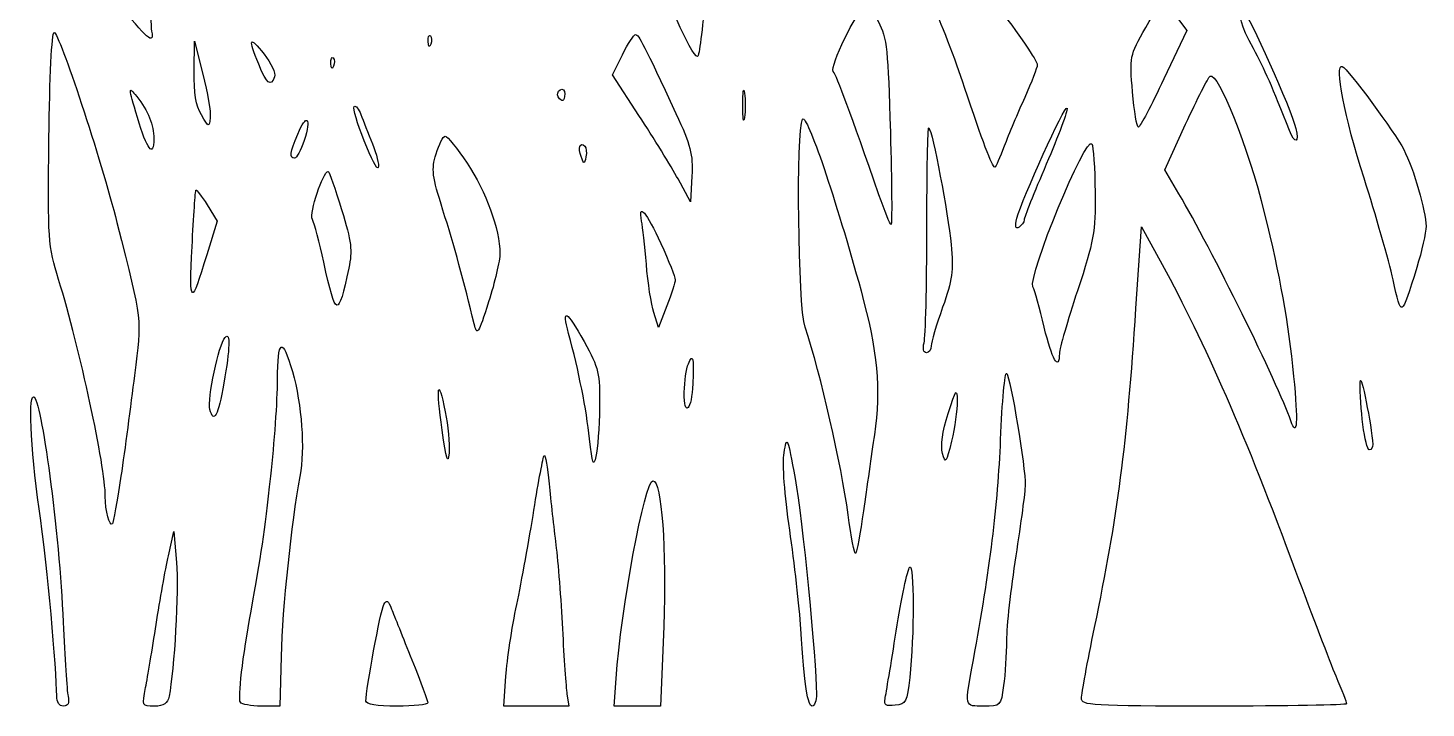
# Model space of a CAD drawing. Header units: centimetres. Extents: x -52 to 49, y -21 to 24.
# Drawn here: x -11.95 to -3.57, y -19.8 to -15.73 of the extents above; entities that cross this region are included whole.
import ezdxf

# ---------------------------------------------------------------- set-up
doc = ezdxf.new("R2010")
doc.units = ezdxf.units.CM
doc.header["$MEASUREMENT"] = 0
doc.layers.add('Layer 1', color=7, linetype='Continuous')

msp = doc.modelspace()

# ---------------------------------------------------------------- linework, layer by layer
at = {"layer": 'Layer 1'}
for points, knots in [([(-7.88849, -15.53766), (-7.87153, -15.33757), (-7.85025, -15.12921), (-7.8412, -15.07464), (-7.8412, -15.07464), (-7.83192, -15.01868), (-7.83559, -14.97542), (-7.84962, -14.97542), (-7.84962, -14.97542), (-7.87348, -14.97542), (-8.10141, -15.3389), (-8.13903, -15.43695), (-8.13903, -15.43695), (-8.1563, -15.48196), (-7.97228, -15.90079), (-7.93503, -15.90126), (-7.93503, -15.90126), (-7.92639, -15.90126), (-7.90545, -15.73775), (-7.8885, -15.53766), (-7.8885, -15.53766), (-7.8885, -15.53766), (-7.88849, -15.53766), (-7.88849, -15.53766)], [0, 0, 0, 0, 0.1428571, 0.1428571, 0.1428571, 0.1428571, 0.2857143, 0.2857143, 0.2857143, 0.2857143, 0.4285714, 0.4285714, 0.4285714, 0.4285714, 0.5714286, 0.5714286, 0.5714286, 0.5714286, 0.7142857, 0.7142857, 0.7142857, 0.7142857, 1, 1, 1, 1]), ([(-11.20542, -15.74933), (-11.21029, -15.72386), (-11.21519, -15.60434), (-11.21631, -15.48372), (-11.21631, -15.48372), (-11.21829, -15.26718), (-11.21961, -15.26304), (-11.31955, -15.1559), (-11.31955, -15.1559), (-11.31955, -15.1559), (-11.42077, -15.04739), (-11.42077, -15.04739), (-11.42077, -15.04739), (-11.42077, -15.04739), (-11.50478, -15.19624), (-11.50478, -15.19624), (-11.50478, -15.19624), (-11.50478, -15.19624), (-11.58879, -15.34509), (-11.58879, -15.34509), (-11.58879, -15.34509), (-11.58879, -15.34509), (-11.41174, -15.57036), (-11.41174, -15.57036), (-11.41174, -15.57036), (-11.23417, -15.79628), (-11.18893, -15.83552), (-11.20543, -15.74932), (-11.20543, -15.74932), (-11.20543, -15.74932), (-11.20542, -15.74933), (-11.20542, -15.74933)], [0, 0, 0, 0, 0.1111111, 0.1111111, 0.1111111, 0.1111111, 0.2222222, 0.2222222, 0.2222222, 0.2222222, 0.3333333, 0.3333333, 0.3333333, 0.3333333, 0.4444444, 0.4444444, 0.4444444, 0.4444444, 0.5555556, 0.5555556, 0.5555556, 0.5555556, 0.6666667, 0.6666667, 0.6666667, 0.6666667, 0.7777778, 0.7777778, 0.7777778, 0.7777778, 1, 1, 1, 1]), ([(-6.0982, -16.43724), (-6.07217, -16.36812), (-6.01698, -16.23685), (-5.97554, -16.14554), (-5.97554, -16.14554), (-5.93411, -16.05422), (-5.90021, -15.96652), (-5.90021, -15.95065), (-5.90021, -15.95065), (-5.90021, -15.90641), (-6.35435, -15.29554), (-6.53215, -15.10061), (-6.53215, -15.10061), (-6.53215, -15.10061), (-6.59897, -15.02736), (-6.59897, -15.02736), (-6.59897, -15.02736), (-6.59897, -15.02736), (-6.63187, -15.08738), (-6.63187, -15.08738), (-6.63187, -15.08738), (-6.67901, -15.17338), (-6.64855, -15.32398), (-6.53412, -15.57074), (-6.53412, -15.57074), (-6.48013, -15.68716), (-6.39077, -15.91933), (-6.33555, -16.08668), (-6.33555, -16.08668), (-6.23071, -16.40436), (-6.17053, -16.56293), (-6.15481, -16.56293), (-6.15481, -16.56293), (-6.14971, -16.56293), (-6.12423, -16.50638), (-6.09821, -16.43725), (-6.09821, -16.43725), (-6.09821, -16.43725), (-6.0982, -16.43724), (-6.0982, -16.43724)], [0, 0, 0, 0, 0.0909091, 0.0909091, 0.0909091, 0.0909091, 0.1818182, 0.1818182, 0.1818182, 0.1818182, 0.2727273, 0.2727273, 0.2727273, 0.2727273, 0.3636364, 0.3636364, 0.3636364, 0.3636364, 0.4545455, 0.4545455, 0.4545455, 0.4545455, 0.5454545, 0.5454545, 0.5454545, 0.5454545, 0.6363636, 0.6363636, 0.6363636, 0.6363636, 0.7272727, 0.7272727, 0.7272727, 0.7272727, 0.8181818, 0.8181818, 0.8181818, 0.8181818, 1, 1, 1, 1]), ([(-5.14162, -16.03387), (-5.14162, -16.03387), (-5.0048, -15.74454), (-5.0048, -15.74454), (-5.0048, -15.74454), (-5.0048, -15.74454), (-5.06016, -15.67086), (-5.06016, -15.67086), (-5.06016, -15.67086), (-5.09061, -15.63034), (-5.12416, -15.5871), (-5.13472, -15.57478), (-5.13472, -15.57478), (-5.14528, -15.56246), (-5.19767, -15.6306), (-5.25113, -15.72621), (-5.25113, -15.72621), (-5.34735, -15.89826), (-5.34815, -15.90222), (-5.32982, -16.11242), (-5.32982, -16.11242), (-5.31963, -16.22923), (-5.3039, -16.32444), (-5.29487, -16.324), (-5.29487, -16.324), (-5.28583, -16.32358), (-5.21687, -16.193), (-5.14162, -16.03387)], [0, 0, 0, 0, 0.125, 0.125, 0.125, 0.125, 0.25, 0.25, 0.25, 0.25, 0.375, 0.375, 0.375, 0.375, 0.5, 0.5, 0.5, 0.5, 0.625, 0.625, 0.625, 0.625, 0.75, 0.75, 0.75, 0.75, 1, 1, 1, 1]), ([(-6.78029, -16.35453), (-6.79374, -15.86158), (-6.8014, -15.79035), (-6.85151, -15.69214), (-6.85151, -15.69214), (-6.88239, -15.63161), (-6.91803, -15.58851), (-6.93072, -15.59635), (-6.93072, -15.59635), (-6.98319, -15.62878), (-7.14486, -15.96094), (-7.12239, -15.99016), (-7.12239, -15.99016), (-7.10117, -16.01777), (-7.01744, -16.24391), (-6.8491, -16.72828), (-6.8491, -16.72828), (-6.81496, -16.82651), (-6.78212, -16.90687), (-6.77613, -16.90687), (-6.77613, -16.90687), (-6.77013, -16.90687), (-6.77201, -16.65832), (-6.78029, -16.35453)], [0, 0, 0, 0, 0.1428571, 0.1428571, 0.1428571, 0.1428571, 0.2857143, 0.2857143, 0.2857143, 0.2857143, 0.4285714, 0.4285714, 0.4285714, 0.4285714, 0.5714286, 0.5714286, 0.5714286, 0.5714286, 0.7142857, 0.7142857, 0.7142857, 0.7142857, 1, 1, 1, 1]), ([(-4.35132, -16.33128), (-4.37925, -16.21767), (-4.63958, -15.63675), (-4.66257, -15.63675), (-4.66257, -15.63675), (-4.70254, -15.63675), (-4.68221, -15.71454), (-4.60591, -15.85357), (-4.60591, -15.85357), (-4.53887, -15.97573), (-4.49037, -16.08603), (-4.39005, -16.34451), (-4.39005, -16.34451), (-4.35755, -16.42824), (-4.32982, -16.41877), (-4.35133, -16.33128), (-4.35133, -16.33128), (-4.35133, -16.33128), (-4.35132, -16.33128), (-4.35132, -16.33128)], [0, 0, 0, 0, 0.1666667, 0.1666667, 0.1666667, 0.1666667, 0.3333333, 0.3333333, 0.3333333, 0.3333333, 0.5, 0.5, 0.5, 0.5, 0.6666667, 0.6666667, 0.6666667, 0.6666667, 1, 1, 1, 1]), ([(-11.38913, -18.41276), (-11.36669, -18.2612), (-11.33034, -17.98992), (-11.30835, -17.80993), (-11.30835, -17.80993), (-11.26465, -17.45223), (-11.25806, -17.50979), (-11.41315, -16.89365), (-11.41315, -16.89365), (-11.50638, -16.52328), (-11.76011, -15.75594), (-11.78935, -15.75594), (-11.78935, -15.75594), (-11.80323, -15.75594), (-11.81669, -16.02793), (-11.82075, -16.39028), (-11.82075, -16.39028), (-11.82759, -17.00093), (-11.82541, -17.03256), (-11.76235, -17.23695), (-11.76235, -17.23695), (-11.63497, -17.64977), (-11.48292, -18.35602), (-11.48292, -18.53482), (-11.48292, -18.53482), (-11.48292, -18.62325), (-11.45834, -18.71674), (-11.43993, -18.69832), (-11.43993, -18.69832), (-11.43443, -18.69282), (-11.41157, -18.56432), (-11.38914, -18.41275), (-11.38914, -18.41275), (-11.38914, -18.41275), (-11.38913, -18.41276), (-11.38913, -18.41276)], [0, 0, 0, 0, 0.1, 0.1, 0.1, 0.1, 0.2, 0.2, 0.2, 0.2, 0.3, 0.3, 0.3, 0.3, 0.4, 0.4, 0.4, 0.4, 0.5, 0.5, 0.5, 0.5, 0.6, 0.6, 0.6, 0.6, 0.7, 0.7, 0.7, 0.7, 0.8, 0.8, 0.8, 0.8, 1, 1, 1, 1]), ([(-10.89776, -16.00729), (-10.89776, -16.00729), (-10.94794, -15.80885), (-10.94794, -15.80885), (-10.94794, -15.80885), (-10.94794, -15.80885), (-10.95085, -15.98998), (-10.95085, -15.98998), (-10.95085, -15.98998), (-10.95291, -16.11892), (-10.94042, -16.19388), (-10.90746, -16.25015), (-10.90746, -16.25015), (-10.86266, -16.32662), (-10.86094, -16.32718), (-10.85438, -16.26746), (-10.85438, -16.26746), (-10.85065, -16.23351), (-10.87018, -16.11644), (-10.89777, -16.0073), (-10.89777, -16.0073), (-10.89777, -16.0073), (-10.89776, -16.00729), (-10.89776, -16.00729)], [0, 0, 0, 0, 0.1428571, 0.1428571, 0.1428571, 0.1428571, 0.2857143, 0.2857143, 0.2857143, 0.2857143, 0.4285714, 0.4285714, 0.4285714, 0.4285714, 0.5714286, 0.5714286, 0.5714286, 0.5714286, 0.7142857, 0.7142857, 0.7142857, 0.7142857, 1, 1, 1, 1]), ([(-10.4686, -16.02227), (-10.46059, -16.0014), (-10.48909, -15.94024), (-10.53191, -15.88634), (-10.53191, -15.88634), (-10.62134, -15.7738), (-10.62886, -15.78835), (-10.56348, -15.94738), (-10.56348, -15.94738), (-10.51448, -16.06656), (-10.49231, -16.08406), (-10.46859, -16.02227), (-10.46859, -16.02227), (-10.46859, -16.02227), (-10.4686, -16.02227), (-10.4686, -16.02227)], [0, 0, 0, 0, 0.2, 0.2, 0.2, 0.2, 0.4, 0.4, 0.4, 0.4, 0.6, 0.6, 0.6, 0.6, 1, 1, 1, 1]), ([(-9.53547, -15.77633), (-9.54426, -15.76754), (-9.55052, -15.78317), (-9.54937, -15.81106), (-9.54937, -15.81106), (-9.5481, -15.84188), (-9.54183, -15.84815), (-9.53338, -15.82705), (-9.53338, -15.82705), (-9.52574, -15.80795), (-9.52668, -15.78513), (-9.53547, -15.77634), (-9.53547, -15.77634), (-9.53547, -15.77634), (-9.53547, -15.77633), (-9.53547, -15.77633)], [0, 0, 0, 0, 0.2, 0.2, 0.2, 0.2, 0.4, 0.4, 0.4, 0.4, 0.6, 0.6, 0.6, 0.6, 1, 1, 1, 1]), ([(-8.0646, -16.24184), (-8.25726, -15.8279), (-8.28727, -15.76916), (-8.30614, -15.76916), (-8.30614, -15.76916), (-8.31651, -15.76916), (-8.35207, -15.82338), (-8.38516, -15.88964), (-8.38516, -15.88964), (-8.38516, -15.88964), (-8.44533, -16.01012), (-8.44533, -16.01012), (-8.44533, -16.01012), (-8.44533, -16.01012), (-8.28636, -16.25344), (-8.28636, -16.25344), (-8.28636, -16.25344), (-8.19892, -16.38727), (-8.09359, -16.55857), (-8.05229, -16.6341), (-8.05229, -16.6341), (-8.05229, -16.6341), (-7.97719, -16.77144), (-7.97719, -16.77144), (-7.97719, -16.77144), (-7.97719, -16.77144), (-7.96939, -16.6173), (-7.96939, -16.6173), (-7.96939, -16.6173), (-7.96267, -16.48448), (-7.97584, -16.43256), (-8.0646, -16.24184)], [0, 0, 0, 0, 0.1111111, 0.1111111, 0.1111111, 0.1111111, 0.2222222, 0.2222222, 0.2222222, 0.2222222, 0.3333333, 0.3333333, 0.3333333, 0.3333333, 0.4444444, 0.4444444, 0.4444444, 0.4444444, 0.5555556, 0.5555556, 0.5555556, 0.5555556, 0.6666667, 0.6666667, 0.6666667, 0.6666667, 0.7777778, 0.7777778, 0.7777778, 0.7777778, 1, 1, 1, 1]), ([(-10.11756, -15.90862), (-10.12635, -15.89983), (-10.13261, -15.91546), (-10.13146, -15.94335), (-10.13146, -15.94335), (-10.13019, -15.97417), (-10.12392, -15.98044), (-10.11547, -15.95934), (-10.11547, -15.95934), (-10.10783, -15.94024), (-10.10877, -15.91742), (-10.11756, -15.90863), (-10.11756, -15.90863), (-10.11756, -15.90863), (-10.11756, -15.90862), (-10.11756, -15.90862)], [0, 0, 0, 0, 0.2, 0.2, 0.2, 0.2, 0.4, 0.4, 0.4, 0.4, 0.6, 0.6, 0.6, 0.6, 1, 1, 1, 1]), ([(-4.36546, -17.81626), (-4.39841, -17.48655), (-4.44612, -17.21951), (-4.54059, -16.836), (-4.54059, -16.836), (-4.63711, -16.44417), (-4.81781, -15.9893), (-4.86529, -16.01865), (-4.86529, -16.01865), (-4.87693, -16.02584), (-4.94287, -16.15505), (-5.01182, -16.30577), (-5.01182, -16.30577), (-5.01182, -16.30577), (-5.13718, -16.57981), (-5.13718, -16.57981), (-5.13718, -16.57981), (-5.13718, -16.57981), (-5.05189, -16.7235), (-5.05189, -16.7235), (-5.05189, -16.7235), (-4.86187, -17.04364), (-4.45686, -17.86428), (-4.38171, -18.08145), (-4.38171, -18.08145), (-4.34413, -18.19003), (-4.33804, -18.0906), (-4.36546, -17.81627), (-4.36546, -17.81627), (-4.36546, -17.81627), (-4.36546, -17.81626), (-4.36546, -17.81626)], [0, 0, 0, 0, 0.1111111, 0.1111111, 0.1111111, 0.1111111, 0.2222222, 0.2222222, 0.2222222, 0.2222222, 0.3333333, 0.3333333, 0.3333333, 0.3333333, 0.4444444, 0.4444444, 0.4444444, 0.4444444, 0.5555556, 0.5555556, 0.5555556, 0.5555556, 0.6666667, 0.6666667, 0.6666667, 0.6666667, 0.7777778, 0.7777778, 0.7777778, 0.7777778, 1, 1, 1, 1]), ([(-3.62733, -17.16429), (-3.59683, -17.06576), (-3.57187, -16.95448), (-3.57187, -16.91701), (-3.57187, -16.91701), (-3.57187, -16.82781), (-3.64542, -16.57422), (-3.70527, -16.45709), (-3.70527, -16.45709), (-3.75662, -16.3566), (-4.04139, -15.97235), (-4.07364, -15.96006), (-4.07364, -15.96006), (-4.1226, -15.94139), (-4.05926, -16.266), (-3.9431, -16.62907), (-3.9431, -16.62907), (-3.87327, -16.84735), (-3.79506, -17.12107), (-3.76931, -17.23733), (-3.76931, -17.23733), (-3.71816, -17.46829), (-3.72205, -17.47029), (-3.62733, -17.1643), (-3.62733, -17.1643), (-3.62733, -17.1643), (-3.62733, -17.16429), (-3.62733, -17.16429)], [0, 0, 0, 0, 0.125, 0.125, 0.125, 0.125, 0.25, 0.25, 0.25, 0.25, 0.375, 0.375, 0.375, 0.375, 0.5, 0.5, 0.5, 0.5, 0.625, 0.625, 0.625, 0.625, 0.75, 0.75, 0.75, 0.75, 1, 1, 1, 1]), ([(-11.19188, -16.39266), (-11.19188, -16.31182), (-11.22732, -16.22469), (-11.29462, -16.14009), (-11.29462, -16.14009), (-11.34524, -16.07646), (-11.34511, -16.0803), (-11.2905, -16.26577), (-11.2905, -16.26577), (-11.23382, -16.45822), (-11.19188, -16.51219), (-11.19188, -16.39266)], [0, 0, 0, 0, 0.25, 0.25, 0.25, 0.25, 0.5, 0.5, 0.5, 0.5, 1, 1, 1, 1]), ([(-8.73125, -16.12479), (-8.73125, -16.1021), (-8.74335, -16.09102), (-8.75814, -16.10016), (-8.75814, -16.10016), (-8.77293, -16.1093), (-8.77818, -16.12786), (-8.76981, -16.14141), (-8.76981, -16.14141), (-8.74713, -16.17811), (-8.73125, -16.17127), (-8.73125, -16.12479)], [0, 0, 0, 0, 0.25, 0.25, 0.25, 0.25, 0.5, 0.5, 0.5, 0.5, 1, 1, 1, 1]), ([(-7.65396, -16.11974), (-7.66002, -16.07972), (-7.66498, -16.11246), (-7.66498, -16.1925), (-7.66498, -16.1925), (-7.66498, -16.27254), (-7.66002, -16.30528), (-7.65396, -16.26526), (-7.65396, -16.26526), (-7.6479, -16.22524), (-7.6479, -16.15976), (-7.65396, -16.11974)], [0, 0, 0, 0, 0.25, 0.25, 0.25, 0.25, 0.5, 0.5, 0.5, 0.5, 1, 1, 1, 1]), ([(-10.29225, -16.40403), (-10.24696, -16.26682), (-10.27671, -16.23628), (-10.33043, -16.36485), (-10.33043, -16.36485), (-10.37709, -16.47654), (-10.38148, -16.51), (-10.34945, -16.51), (-10.34945, -16.51), (-10.33723, -16.51), (-10.31149, -16.46232), (-10.29226, -16.40403), (-10.29226, -16.40403), (-10.29226, -16.40403), (-10.29225, -16.40403), (-10.29225, -16.40403)], [0, 0, 0, 0, 0.2, 0.2, 0.2, 0.2, 0.4, 0.4, 0.4, 0.4, 0.6, 0.6, 0.6, 0.6, 1, 1, 1, 1]), ([(-9.88248, -16.4231), (-9.90723, -16.36175), (-9.93846, -16.28312), (-9.95187, -16.24836), (-9.95187, -16.24836), (-9.96529, -16.2136), (-9.9832, -16.19209), (-9.99168, -16.20057), (-9.99168, -16.20057), (-10.00016, -16.20904), (-9.97354, -16.3015), (-9.93253, -16.40603), (-9.93253, -16.40603), (-9.89152, -16.51056), (-9.85336, -16.58225), (-9.84773, -16.56536), (-9.84773, -16.56536), (-9.8421, -16.54846), (-9.85774, -16.48444), (-9.88249, -16.4231), (-9.88249, -16.4231), (-9.88249, -16.4231), (-9.88248, -16.4231), (-9.88248, -16.4231)], [0, 0, 0, 0, 0.1428571, 0.1428571, 0.1428571, 0.1428571, 0.2857143, 0.2857143, 0.2857143, 0.2857143, 0.4285714, 0.4285714, 0.4285714, 0.4285714, 0.5714286, 0.5714286, 0.5714286, 0.5714286, 0.7142857, 0.7142857, 0.7142857, 0.7142857, 1, 1, 1, 1]), ([(-6.94141, -18.62035), (-6.92196, -18.48558), (-6.8926, -18.28095), (-6.87616, -18.1656), (-6.87616, -18.1656), (-6.83639, -17.88653), (-6.85652, -17.67), (-6.95632, -17.30375), (-6.95632, -17.30375), (-7.10501, -16.75805), (-7.28178, -16.2384), (-7.30581, -16.27632), (-7.30581, -16.27632), (-7.34576, -16.33934), (-7.33364, -17.39357), (-7.2915, -17.52111), (-7.2915, -17.52111), (-7.19591, -17.81042), (-7.07533, -18.33517), (-7.03319, -18.64525), (-7.03319, -18.64525), (-7.01499, -18.77916), (-6.99485, -18.88347), (-6.98843, -18.87705), (-6.98843, -18.87705), (-6.98201, -18.87063), (-6.96085, -18.75511), (-6.9414, -18.62035), (-6.9414, -18.62035), (-6.9414, -18.62035), (-6.94141, -18.62035), (-6.94141, -18.62035)], [0, 0, 0, 0, 0.1111111, 0.1111111, 0.1111111, 0.1111111, 0.2222222, 0.2222222, 0.2222222, 0.2222222, 0.3333333, 0.3333333, 0.3333333, 0.3333333, 0.4444444, 0.4444444, 0.4444444, 0.4444444, 0.5555556, 0.5555556, 0.5555556, 0.5555556, 0.6666667, 0.6666667, 0.6666667, 0.6666667, 0.7777778, 0.7777778, 0.7777778, 0.7777778, 1, 1, 1, 1]), ([(-5.97958, -16.87958), (-5.97958, -16.86629), (-5.91977, -16.71602), (-5.84667, -16.54565), (-5.84667, -16.54565), (-5.77357, -16.37529), (-5.71765, -16.22423), (-5.7224, -16.20998), (-5.7224, -16.20998), (-5.7321, -16.18086), (-5.99378, -16.75619), (-6.02203, -16.86878), (-6.02203, -16.86878), (-6.03489, -16.92003), (-6.03134, -16.93574), (-6.00989, -16.92249), (-6.00989, -16.92249), (-5.99322, -16.91218), (-5.97957, -16.89288), (-5.97957, -16.87958), (-5.97957, -16.87958), (-5.97957, -16.87958), (-5.97958, -16.87958), (-5.97958, -16.87958)], [0, 0, 0, 0, 0.1428571, 0.1428571, 0.1428571, 0.1428571, 0.2857143, 0.2857143, 0.2857143, 0.2857143, 0.4285714, 0.4285714, 0.4285714, 0.4285714, 0.5714286, 0.5714286, 0.5714286, 0.5714286, 0.7142857, 0.7142857, 0.7142857, 0.7142857, 1, 1, 1, 1]), ([(-6.53521, -17.63398), (-6.53521, -17.61188), (-6.50464, -17.5077), (-6.46728, -17.40247), (-6.46728, -17.40247), (-6.40893, -17.23814), (-6.40178, -17.18502), (-6.41661, -17.026), (-6.41661, -17.026), (-6.43369, -16.84281), (-6.52799, -16.34965), (-6.55018, -16.32746), (-6.55018, -16.32746), (-6.5565, -16.32114), (-6.56183, -16.59477), (-6.56204, -16.93553), (-6.56204, -16.93553), (-6.5623, -17.27629), (-6.56958, -17.58189), (-6.57835, -17.61463), (-6.57835, -17.61463), (-6.58792, -17.65035), (-6.58249, -17.67416), (-6.56476, -17.67416), (-6.56476, -17.67416), (-6.54851, -17.67416), (-6.53522, -17.65608), (-6.53522, -17.63398), (-6.53522, -17.63398), (-6.53522, -17.63398), (-6.53521, -17.63398), (-6.53521, -17.63398)], [0, 0, 0, 0, 0.1111111, 0.1111111, 0.1111111, 0.1111111, 0.2222222, 0.2222222, 0.2222222, 0.2222222, 0.3333333, 0.3333333, 0.3333333, 0.3333333, 0.4444444, 0.4444444, 0.4444444, 0.4444444, 0.5555556, 0.5555556, 0.5555556, 0.5555556, 0.6666667, 0.6666667, 0.6666667, 0.6666667, 0.7777778, 0.7777778, 0.7777778, 0.7777778, 1, 1, 1, 1]), ([(-9.11926, -17.07885), (-9.11952, -16.93887), (-9.20394, -16.70656), (-9.31528, -16.53983), (-9.31528, -16.53983), (-9.37483, -16.45066), (-9.43399, -16.3777), (-9.44675, -16.3777), (-9.44675, -16.3777), (-9.45951, -16.3777), (-9.48428, -16.4255), (-9.50178, -16.48392), (-9.50178, -16.48392), (-9.53017, -16.57867), (-9.52569, -16.61511), (-9.46033, -16.82126), (-9.46033, -16.82126), (-9.39535, -17.02623), (-9.3318, -17.25791), (-9.27355, -17.50217), (-9.27355, -17.50217), (-9.2561, -17.57533), (-9.24932, -17.56498), (-9.18688, -17.36988), (-9.18688, -17.36988), (-9.14962, -17.25346), (-9.11919, -17.12249), (-9.11926, -17.07884), (-9.11926, -17.07884), (-9.11926, -17.07884), (-9.11926, -17.07885), (-9.11926, -17.07885)], [0, 0, 0, 0, 0.1111111, 0.1111111, 0.1111111, 0.1111111, 0.2222222, 0.2222222, 0.2222222, 0.2222222, 0.3333333, 0.3333333, 0.3333333, 0.3333333, 0.4444444, 0.4444444, 0.4444444, 0.4444444, 0.5555556, 0.5555556, 0.5555556, 0.5555556, 0.6666667, 0.6666667, 0.6666667, 0.6666667, 0.7777778, 0.7777778, 0.7777778, 0.7777778, 1, 1, 1, 1]), ([(-8.60985, -16.43737), (-8.63831, -16.40891), (-8.65341, -16.44877), (-8.63344, -16.49959), (-8.63344, -16.49959), (-8.6147, -16.54727), (-8.61329, -16.54735), (-8.60402, -16.50131), (-8.60402, -16.50131), (-8.59867, -16.47471), (-8.60129, -16.44593), (-8.60985, -16.43737)], [0, 0, 0, 0, 0.25, 0.25, 0.25, 0.25, 0.5, 0.5, 0.5, 0.5, 1, 1, 1, 1]), ([(-5.76792, -17.67804), (-5.76792, -17.65107), (-5.71922, -17.48228), (-5.65969, -17.30296), (-5.65969, -17.30296), (-5.56059, -17.00442), (-5.55168, -16.95475), (-5.55414, -16.71402), (-5.55414, -16.71402), (-5.55562, -16.56943), (-5.56461, -16.43852), (-5.57412, -16.42312), (-5.57412, -16.42312), (-5.60885, -16.36692), (-5.95918, -17.21922), (-5.92639, -17.28015), (-5.92639, -17.28015), (-5.91549, -17.30041), (-5.8851, -17.40925), (-5.85887, -17.52203), (-5.85887, -17.52203), (-5.8146, -17.71232), (-5.76792, -17.79238), (-5.76792, -17.67804)], [0, 0, 0, 0, 0.1428571, 0.1428571, 0.1428571, 0.1428571, 0.2857143, 0.2857143, 0.2857143, 0.2857143, 0.4285714, 0.4285714, 0.4285714, 0.4285714, 0.5714286, 0.5714286, 0.5714286, 0.5714286, 0.7142857, 0.7142857, 0.7142857, 0.7142857, 1, 1, 1, 1]), ([(-10.02442, -17.16743), (-10.00177, -17.062), (-10.00793, -17.0117), (-10.06736, -16.81686), (-10.06736, -16.81686), (-10.10552, -16.69175), (-10.14142, -16.58938), (-10.14713, -16.58938), (-10.14713, -16.58938), (-10.17964, -16.58938), (-10.26236, -16.83771), (-10.24271, -16.87628), (-10.24271, -16.87628), (-10.23043, -16.90039), (-10.19961, -17.01536), (-10.17423, -17.13177), (-10.17423, -17.13177), (-10.10075, -17.46881), (-10.08974, -17.47143), (-10.02442, -17.16743)], [0, 0, 0, 0, 0.1666667, 0.1666667, 0.1666667, 0.1666667, 0.3333333, 0.3333333, 0.3333333, 0.3333333, 0.5, 0.5, 0.5, 0.5, 0.6666667, 0.6666667, 0.6666667, 0.6666667, 1, 1, 1, 1]), ([(-10.87531, -17.08815), (-10.87531, -17.08815), (-10.81382, -16.88578), (-10.81382, -16.88578), (-10.81382, -16.88578), (-10.81382, -16.88578), (-10.87357, -16.7891), (-10.87357, -16.7891), (-10.87357, -16.7891), (-10.90643, -16.73593), (-10.93628, -16.69602), (-10.9399, -16.70043), (-10.9399, -16.70043), (-10.94352, -16.70483), (-10.95399, -16.85726), (-10.96317, -17.03917), (-10.96317, -17.03917), (-10.98112, -17.39487), (-10.97032, -17.40088), (-10.8753, -17.08815), (-10.8753, -17.08815), (-10.8753, -17.08815), (-10.87531, -17.08815), (-10.87531, -17.08815)], [0, 0, 0, 0, 0.1428571, 0.1428571, 0.1428571, 0.1428571, 0.2857143, 0.2857143, 0.2857143, 0.2857143, 0.4285714, 0.4285714, 0.4285714, 0.4285714, 0.5714286, 0.5714286, 0.5714286, 0.5714286, 0.7142857, 0.7142857, 0.7142857, 0.7142857, 1, 1, 1, 1]), ([(-8.06936, -17.2376), (-8.0691, -17.22305), (-8.10778, -17.12523), (-8.15533, -17.02023), (-8.15533, -17.02023), (-8.24032, -16.83253), (-8.29429, -16.76996), (-8.27024, -16.88703), (-8.27024, -16.88703), (-8.26351, -16.91977), (-8.25082, -17.03586), (-8.24204, -17.145), (-8.24204, -17.145), (-8.23326, -17.25414), (-8.21315, -17.38411), (-8.19735, -17.43381), (-8.19735, -17.43381), (-8.19735, -17.43381), (-8.16863, -17.52418), (-8.16863, -17.52418), (-8.16863, -17.52418), (-8.16863, -17.52418), (-8.11923, -17.39412), (-8.11923, -17.39412), (-8.11923, -17.39412), (-8.09206, -17.32258), (-8.06962, -17.25215), (-8.06936, -17.2376)], [0, 0, 0, 0, 0.125, 0.125, 0.125, 0.125, 0.25, 0.25, 0.25, 0.25, 0.375, 0.375, 0.375, 0.375, 0.5, 0.5, 0.5, 0.5, 0.625, 0.625, 0.625, 0.625, 0.75, 0.75, 0.75, 0.75, 1, 1, 1, 1]), ([(-4.04813, -19.77681), (-4.04813, -19.76909), (-4.07721, -19.69369), (-4.11276, -19.60923), (-4.11276, -19.60923), (-4.14831, -19.52478), (-4.25644, -19.24236), (-4.35306, -18.98164), (-4.35306, -18.98164), (-4.65348, -18.17099), (-4.89736, -17.61137), (-5.15293, -17.14619), (-5.15293, -17.14619), (-5.15293, -17.14619), (-5.27715, -16.9201), (-5.27715, -16.9201), (-5.27715, -16.9201), (-5.27715, -16.9201), (-5.30935, -17.40958), (-5.30935, -17.40958), (-5.30935, -17.40958), (-5.36338, -18.23091), (-5.41766, -18.64894), (-5.55739, -19.32002), (-5.55739, -19.32002), (-5.60042, -19.5267), (-5.63563, -19.71718), (-5.63563, -19.74332), (-5.63563, -19.74332), (-5.63563, -19.78798), (-5.58793, -19.79084), (-4.84188, -19.79084), (-4.84188, -19.79084), (-4.40532, -19.79084), (-4.04813, -19.78453), (-4.04813, -19.77681)], [0, 0, 0, 0, 0.1, 0.1, 0.1, 0.1, 0.2, 0.2, 0.2, 0.2, 0.3, 0.3, 0.3, 0.3, 0.4, 0.4, 0.4, 0.4, 0.5, 0.5, 0.5, 0.5, 0.6, 0.6, 0.6, 0.6, 0.7, 0.7, 0.7, 0.7, 0.8, 0.8, 0.8, 0.8, 1, 1, 1, 1]), ([(-8.52271, -17.99919), (-8.51979, -17.79629), (-8.52595, -17.77023), (-8.61531, -17.60765), (-8.61531, -17.60765), (-8.71995, -17.41728), (-8.74996, -17.40149), (-8.70749, -17.55914), (-8.70749, -17.55914), (-8.64697, -17.78379), (-8.60124, -18.01428), (-8.58231, -18.1901), (-8.58231, -18.1901), (-8.56593, -18.34229), (-8.55911, -18.36116), (-8.5441, -18.29593), (-8.5441, -18.29593), (-8.53405, -18.25227), (-8.52443, -18.11874), (-8.5227, -17.99918), (-8.5227, -17.99918), (-8.5227, -17.99918), (-8.52271, -17.99919), (-8.52271, -17.99919)], [0, 0, 0, 0, 0.1428571, 0.1428571, 0.1428571, 0.1428571, 0.2857143, 0.2857143, 0.2857143, 0.2857143, 0.4285714, 0.4285714, 0.4285714, 0.4285714, 0.5714286, 0.5714286, 0.5714286, 0.5714286, 0.7142857, 0.7142857, 0.7142857, 0.7142857, 1, 1, 1, 1]), ([(-10.77281, -17.85632), (-10.73609, -17.64719), (-10.73322, -17.54799), (-10.7649, -17.58288), (-10.7649, -17.58288), (-10.80398, -17.62594), (-10.87307, -17.95127), (-10.85654, -18.01446), (-10.85654, -18.01446), (-10.83346, -18.10273), (-10.80744, -18.05359), (-10.77281, -17.85632)], [0, 0, 0, 0, 0.25, 0.25, 0.25, 0.25, 0.5, 0.5, 0.5, 0.5, 1, 1, 1, 1]), ([(-10.42999, -19.49311), (-10.42228, -19.1996), (-10.36998, -18.69883), (-10.3174, -18.415), (-10.3174, -18.415), (-10.28647, -18.24804), (-10.30503, -17.98798), (-10.3622, -17.7871), (-10.3622, -17.7871), (-10.42244, -17.57544), (-10.45101, -17.59176), (-10.4513, -17.83797), (-10.4513, -17.83797), (-10.45156, -17.95888), (-10.46949, -18.21837), (-10.49141, -18.4146), (-10.49141, -18.4146), (-10.52992, -18.75937), (-10.54817, -18.8834), (-10.61019, -19.22198), (-10.61019, -19.22198), (-10.65992, -19.49345), (-10.68913, -19.74303), (-10.67404, -19.76745), (-10.67404, -19.76745), (-10.66609, -19.78031), (-10.60969, -19.7908), (-10.5487, -19.79076), (-10.5487, -19.79076), (-10.5487, -19.79076), (-10.43781, -19.79076), (-10.43781, -19.79076), (-10.43781, -19.79076), (-10.43781, -19.79076), (-10.42999, -19.49318), (-10.42999, -19.49318), (-10.42999, -19.49318), (-10.42999, -19.49318), (-10.42999, -19.49311), (-10.42999, -19.49311)], [0, 0, 0, 0, 0.0909091, 0.0909091, 0.0909091, 0.0909091, 0.1818182, 0.1818182, 0.1818182, 0.1818182, 0.2727273, 0.2727273, 0.2727273, 0.2727273, 0.3636364, 0.3636364, 0.3636364, 0.3636364, 0.4545455, 0.4545455, 0.4545455, 0.4545455, 0.5454545, 0.5454545, 0.5454545, 0.5454545, 0.6363636, 0.6363636, 0.6363636, 0.6363636, 0.7272727, 0.7272727, 0.7272727, 0.7272727, 0.8181818, 0.8181818, 0.8181818, 0.8181818, 1, 1, 1, 1]), ([(-7.96355, -17.85938), (-7.95759, -17.7015), (-7.96315, -17.67685), (-7.99042, -17.74032), (-7.99042, -17.74032), (-8.00293, -17.76942), (-8.014, -17.84622), (-8.01502, -17.91098), (-8.01502, -17.91098), (-8.01748, -18.06644), (-7.96956, -18.01841), (-7.96355, -17.85939), (-7.96355, -17.85939), (-7.96355, -17.85939), (-7.96355, -17.85938), (-7.96355, -17.85938)], [0, 0, 0, 0, 0.2, 0.2, 0.2, 0.2, 0.4, 0.4, 0.4, 0.4, 0.6, 0.6, 0.6, 0.6, 1, 1, 1, 1]), ([(-9.44628, -18.02821), (-9.49179, -17.80898), (-9.5023, -17.87076), (-9.46513, -18.13905), (-9.46513, -18.13905), (-9.441, -18.3132), (-9.43022, -18.34895), (-9.42412, -18.27505), (-9.42412, -18.27505), (-9.41957, -18.21991), (-9.42954, -18.10883), (-9.44627, -18.02821), (-9.44627, -18.02821), (-9.44627, -18.02821), (-9.44628, -18.02821), (-9.44628, -18.02821)], [0, 0, 0, 0, 0.2, 0.2, 0.2, 0.2, 0.4, 0.4, 0.4, 0.4, 0.6, 0.6, 0.6, 0.6, 1, 1, 1, 1]), ([(-6.10224, -19.66808), (-6.09299, -19.60057), (-6.08522, -19.47853), (-6.08497, -19.39688), (-6.08497, -19.39688), (-6.08471, -19.31524), (-6.05966, -19.0877), (-6.02927, -18.89125), (-6.02927, -18.89125), (-5.99887, -18.6948), (-5.9734, -18.5043), (-5.97265, -18.46792), (-5.97265, -18.46792), (-5.97059, -18.36671), (-6.06073, -17.82248), (-6.08351, -17.79868), (-6.08351, -17.79868), (-6.09457, -17.78713), (-6.11109, -17.96572), (-6.12023, -18.19556), (-6.12023, -18.19556), (-6.13556, -18.58125), (-6.1847, -18.97948), (-6.28278, -19.51303), (-6.28278, -19.51303), (-6.33594, -19.80223), (-6.33846, -19.79084), (-6.2213, -19.79084), (-6.2213, -19.79084), (-6.11973, -19.79084), (-6.11895, -19.79005), (-6.10224, -19.66808)], [0, 0, 0, 0, 0.1111111, 0.1111111, 0.1111111, 0.1111111, 0.2222222, 0.2222222, 0.2222222, 0.2222222, 0.3333333, 0.3333333, 0.3333333, 0.3333333, 0.4444444, 0.4444444, 0.4444444, 0.4444444, 0.5555556, 0.5555556, 0.5555556, 0.5555556, 0.6666667, 0.6666667, 0.6666667, 0.6666667, 0.7777778, 0.7777778, 0.7777778, 0.7777778, 1, 1, 1, 1]), ([(-3.89136, -18.22318), (-3.89826, -18.10834), (-3.963, -17.78187), (-3.96558, -17.84888), (-3.96558, -17.84888), (-3.97099, -17.98919), (-3.9359, -18.25625), (-3.91206, -18.25625), (-3.91206, -18.25625), (-3.89958, -18.25625), (-3.89027, -18.24137), (-3.89136, -18.22318)], [0, 0, 0, 0, 0.25, 0.25, 0.25, 0.25, 0.5, 0.5, 0.5, 0.5, 1, 1, 1, 1]), ([(-6.38037, -17.96521), (-6.38188, -17.88231), (-6.38757, -17.89005), (-6.43477, -18.03901), (-6.43477, -18.03901), (-6.4689, -18.1467), (-6.48071, -18.23072), (-6.46827, -18.27714), (-6.46827, -18.27714), (-6.4508, -18.34229), (-6.44581, -18.33553), (-6.41387, -18.20334), (-6.41387, -18.20334), (-6.39453, -18.1233), (-6.37945, -18.01615), (-6.38037, -17.96521)], [0, 0, 0, 0, 0.2, 0.2, 0.2, 0.2, 0.4, 0.4, 0.4, 0.4, 0.6, 0.6, 0.6, 0.6, 1, 1, 1, 1]), ([(-11.70597, -19.7313), (-11.71279, -19.69856), (-11.72592, -19.49913), (-11.73514, -19.28812), (-11.73514, -19.28812), (-11.75851, -18.75366), (-11.86624, -17.93874), (-11.91353, -17.93874), (-11.91353, -17.93874), (-11.94617, -17.93874), (-11.92429, -18.30894), (-11.86975, -18.67957), (-11.86975, -18.67957), (-11.83289, -18.93009), (-11.77396, -19.57622), (-11.77396, -19.72996), (-11.77396, -19.72996), (-11.77396, -19.76676), (-11.75807, -19.79082), (-11.73377, -19.79082), (-11.73377, -19.79082), (-11.70605, -19.79082), (-11.69743, -19.77234), (-11.70598, -19.73129), (-11.70598, -19.73129), (-11.70598, -19.73129), (-11.70597, -19.7313), (-11.70597, -19.7313)], [0, 0, 0, 0, 0.125, 0.125, 0.125, 0.125, 0.25, 0.25, 0.25, 0.25, 0.375, 0.375, 0.375, 0.375, 0.5, 0.5, 0.5, 0.5, 0.625, 0.625, 0.625, 0.625, 0.75, 0.75, 0.75, 0.75, 1, 1, 1, 1]), ([(-7.22313, -19.71747), (-7.22313, -19.52145), (-7.30815, -18.66239), (-7.35073, -18.42823), (-7.35073, -18.42823), (-7.39625, -18.17789), (-7.3998, -18.16958), (-7.41676, -18.27381), (-7.41676, -18.27381), (-7.42755, -18.34009), (-7.4143, -18.52454), (-7.38351, -18.73683), (-7.38351, -18.73683), (-7.35536, -18.9309), (-7.32523, -19.19684), (-7.31656, -19.32781), (-7.31656, -19.32781), (-7.2938, -19.67159), (-7.27613, -19.79083), (-7.24796, -19.79083), (-7.24796, -19.79083), (-7.2343, -19.79083), (-7.22312, -19.75782), (-7.22312, -19.71747), (-7.22312, -19.71747), (-7.22312, -19.71747), (-7.22313, -19.71747), (-7.22313, -19.71747)], [0, 0, 0, 0, 0.125, 0.125, 0.125, 0.125, 0.25, 0.25, 0.25, 0.25, 0.375, 0.375, 0.375, 0.375, 0.5, 0.5, 0.5, 0.5, 0.625, 0.625, 0.625, 0.625, 0.75, 0.75, 0.75, 0.75, 1, 1, 1, 1]), ([(-8.71748, -19.71807), (-8.72373, -19.67805), (-8.73594, -19.50243), (-8.74461, -19.32781), (-8.74461, -19.32781), (-8.75328, -19.15318), (-8.77093, -18.92697), (-8.78384, -18.8251), (-8.78384, -18.8251), (-8.79675, -18.72324), (-8.81506, -18.55859), (-8.82452, -18.45922), (-8.82452, -18.45922), (-8.83399, -18.35985), (-8.84714, -18.28395), (-8.85375, -18.29056), (-8.85375, -18.29056), (-8.86036, -18.29717), (-8.88818, -18.44396), (-8.91558, -18.61675), (-8.91558, -18.61675), (-8.94297, -18.78955), (-8.98917, -19.04404), (-9.01824, -19.18228), (-9.01824, -19.18228), (-9.0473, -19.32052), (-9.07659, -19.514), (-9.08332, -19.61223), (-9.08332, -19.61223), (-9.08332, -19.61223), (-9.09556, -19.79082), (-9.09556, -19.79082), (-9.09556, -19.79082), (-9.09556, -19.79082), (-8.90083, -19.79082), (-8.90083, -19.79082), (-8.90083, -19.79082), (-8.90083, -19.79082), (-8.7061, -19.79082), (-8.7061, -19.79082), (-8.7061, -19.79082), (-8.7061, -19.79082), (-8.71746, -19.71806), (-8.71746, -19.71806), (-8.71746, -19.71806), (-8.71746, -19.71806), (-8.71748, -19.71807), (-8.71748, -19.71807)], [0, 0, 0, 0, 0.0769231, 0.0769231, 0.0769231, 0.0769231, 0.1538462, 0.1538462, 0.1538462, 0.1538462, 0.2307692, 0.2307692, 0.2307692, 0.2307692, 0.3076923, 0.3076923, 0.3076923, 0.3076923, 0.3846154, 0.3846154, 0.3846154, 0.3846154, 0.4615385, 0.4615385, 0.4615385, 0.4615385, 0.5384615, 0.5384615, 0.5384615, 0.5384615, 0.6153846, 0.6153846, 0.6153846, 0.6153846, 0.6923077, 0.6923077, 0.6923077, 0.6923077, 0.7692308, 0.7692308, 0.7692308, 0.7692308, 0.8461538, 0.8461538, 0.8461538, 0.8461538, 1, 1, 1, 1]), ([(-8.13806, -19.31347), (-8.11989, -18.85304), (-8.15041, -18.44146), (-8.20272, -18.44146), (-8.20272, -18.44146), (-8.25132, -18.44146), (-8.39442, -19.20854), (-8.4236, -19.62547), (-8.4236, -19.62547), (-8.4236, -19.62547), (-8.43518, -19.79083), (-8.43518, -19.79083), (-8.43518, -19.79083), (-8.43518, -19.79083), (-8.29604, -19.79083), (-8.29604, -19.79083), (-8.29604, -19.79083), (-8.29604, -19.79083), (-8.1569, -19.79083), (-8.1569, -19.79083), (-8.1569, -19.79083), (-8.1569, -19.79083), (-8.13806, -19.31347), (-8.13806, -19.31347)], [0, 0, 0, 0, 0.1428571, 0.1428571, 0.1428571, 0.1428571, 0.2857143, 0.2857143, 0.2857143, 0.2857143, 0.4285714, 0.4285714, 0.4285714, 0.4285714, 0.5714286, 0.5714286, 0.5714286, 0.5714286, 0.7142857, 0.7142857, 0.7142857, 0.7142857, 1, 1, 1, 1]), ([(-11.10121, -19.7313), (-11.06909, -19.57584), (-11.04252, -19.09665), (-11.05682, -18.93094), (-11.05682, -18.93094), (-11.05682, -18.93094), (-11.07281, -18.74573), (-11.07281, -18.74573), (-11.07281, -18.74573), (-11.07281, -18.74573), (-11.10523, -18.89125), (-11.10523, -18.89125), (-11.10523, -18.89125), (-11.12306, -18.97129), (-11.156, -19.15583), (-11.17841, -19.30135), (-11.17841, -19.30135), (-11.20083, -19.44687), (-11.22924, -19.61653), (-11.24154, -19.67838), (-11.24154, -19.67838), (-11.26365, -19.78954), (-11.26304, -19.79083), (-11.1887, -19.79083), (-11.1887, -19.79083), (-11.132, -19.79083), (-11.11048, -19.77619), (-11.1012, -19.7313), (-11.1012, -19.7313), (-11.1012, -19.7313), (-11.10121, -19.7313), (-11.10121, -19.7313)], [0, 0, 0, 0, 0.1111111, 0.1111111, 0.1111111, 0.1111111, 0.2222222, 0.2222222, 0.2222222, 0.2222222, 0.3333333, 0.3333333, 0.3333333, 0.3333333, 0.4444444, 0.4444444, 0.4444444, 0.4444444, 0.5555556, 0.5555556, 0.5555556, 0.5555556, 0.6666667, 0.6666667, 0.6666667, 0.6666667, 0.7777778, 0.7777778, 0.7777778, 0.7777778, 1, 1, 1, 1]), ([(-6.66376, -19.61885), (-6.63721, -19.37055), (-6.63789, -18.93023), (-6.66477, -18.95871), (-6.66477, -18.95871), (-6.67782, -18.97253), (-6.71403, -19.14458), (-6.74524, -19.34103), (-6.74524, -19.34103), (-6.77645, -19.53748), (-6.80651, -19.71975), (-6.81205, -19.74608), (-6.81205, -19.74608), (-6.82007, -19.78424), (-6.80778, -19.79228), (-6.75142, -19.78577), (-6.75142, -19.78577), (-6.68581, -19.77818), (-6.67951, -19.76619), (-6.66376, -19.61885)], [0, 0, 0, 0, 0.1666667, 0.1666667, 0.1666667, 0.1666667, 0.3333333, 0.3333333, 0.3333333, 0.3333333, 0.5, 0.5, 0.5, 0.5, 0.6666667, 0.6666667, 0.6666667, 0.6666667, 1, 1, 1, 1]), ([(-9.55146, -19.77198), (-9.55146, -19.76161), (-9.59435, -19.64553), (-9.64676, -19.51401), (-9.64676, -19.51401), (-9.69918, -19.38249), (-9.75374, -19.24538), (-9.76801, -19.20932), (-9.76801, -19.20932), (-9.78858, -19.15732), (-9.79833, -19.15184), (-9.8151, -19.18286), (-9.8151, -19.18286), (-9.83448, -19.21872), (-9.92188, -19.69193), (-9.92188, -19.76103), (-9.92188, -19.76103), (-9.92188, -19.78028), (-9.85633, -19.79082), (-9.73667, -19.79082), (-9.73667, -19.79082), (-9.63481, -19.79082), (-9.55146, -19.78234), (-9.55146, -19.77197), (-9.55146, -19.77197), (-9.55146, -19.77197), (-9.55146, -19.77198), (-9.55146, -19.77198)], [0, 0, 0, 0, 0.125, 0.125, 0.125, 0.125, 0.25, 0.25, 0.25, 0.25, 0.375, 0.375, 0.375, 0.375, 0.5, 0.5, 0.5, 0.5, 0.625, 0.625, 0.625, 0.625, 0.75, 0.75, 0.75, 0.75, 1, 1, 1, 1])]:
    msp.add_open_spline(points, degree=3, knots=knots, dxfattribs=at)

doc.saveas('drawing.dxf')
